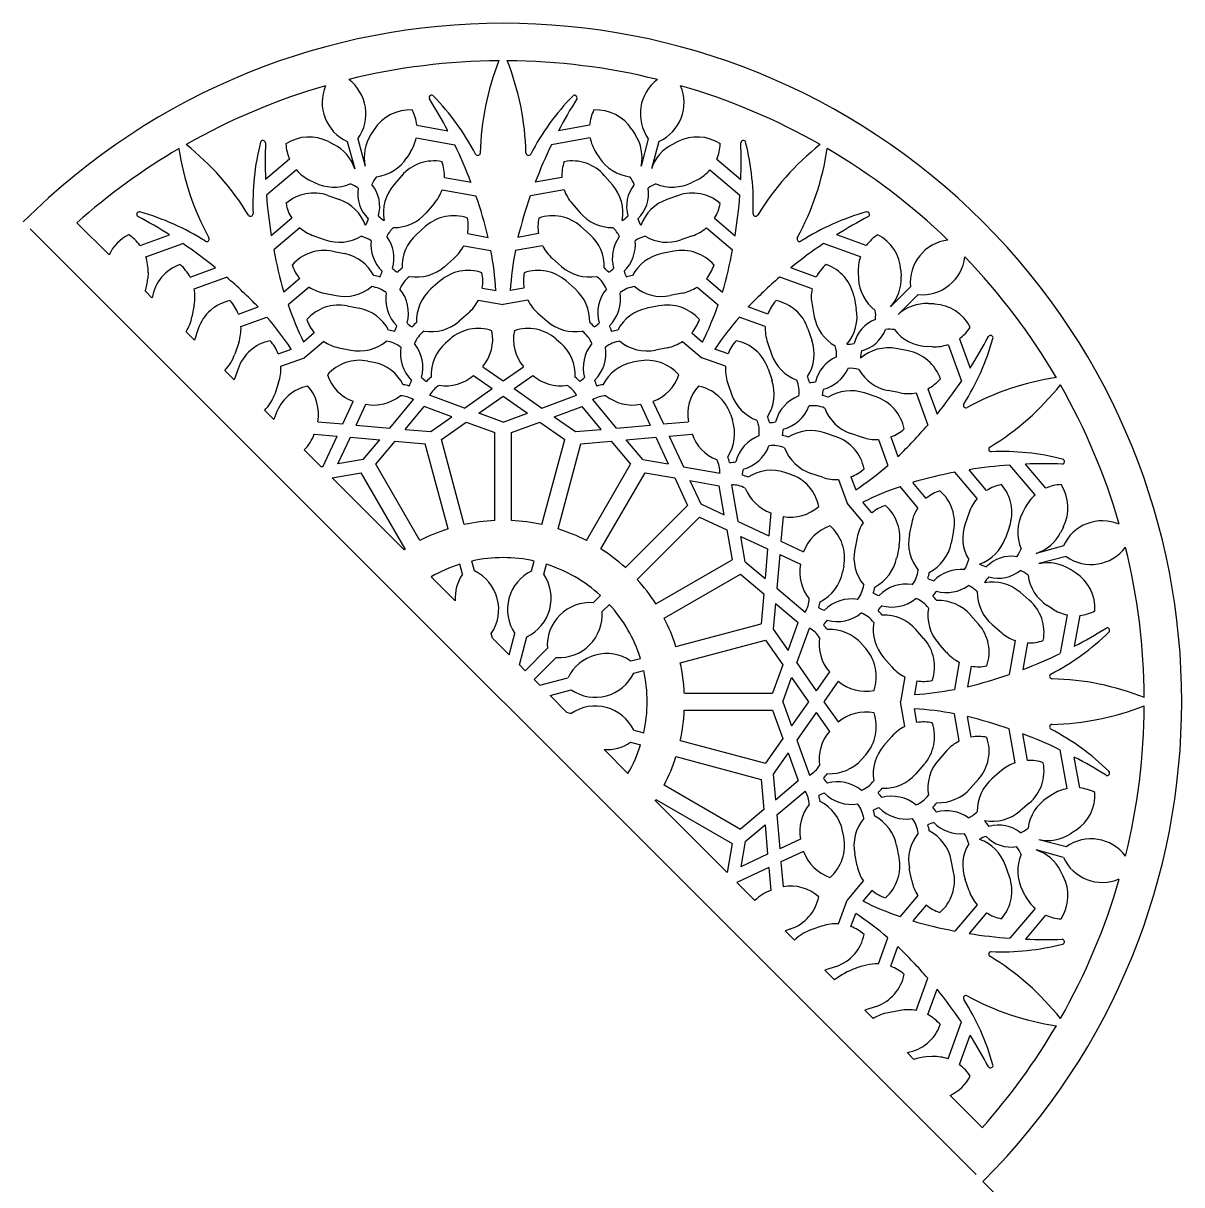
# Model space of a CAD drawing. Extents: x 60 to 307, y -7 to 240.
# Drawn here: x 183.6 to 307.4, y 116.3 to 240.4 of the extents above; entities that cross this region are included whole.
import ezdxf

# ---------------------------------------------------------------- set-up
doc = ezdxf.new("R2010")
doc.units = 0
doc.layers.get('0').update_dxf_attribs({"linetype": 'CONTINUOUS'})

msp = doc.modelspace()

# ---------------------------------------------------------------- linework, layer by layer
for p, q in [((221.13, 229.09), (220.77, 228.54)), ((225.67, 229.54), (228.97, 228.95)), ((244.11, 229.54), (240.81, 228.95)), ((248.65, 229.09), (249.01, 228.54)), ((216.23, 227.78), (216.81, 227.48)), ((218.24, 227.78), (219.05, 224.87)), ((219.38, 228.09), (220.14, 225.16)), ((225.61, 228.19), (229.73, 227.45)), ((244.17, 228.19), (240.06, 227.45)), ((250.4, 228.09), (249.64, 225.16)), ((251.54, 227.78), (250.73, 224.87)), ((253.55, 227.78), (252.97, 227.48)), ((224.97, 226.61), (224.62, 226.06)), ((244.81, 226.61), (245.17, 226.06)), ((212.07, 225.9), (209.51, 223.74)), ((212.8, 224.76), (209.61, 222.06)), ((256.98, 224.76), (260.18, 222.06)), ((257.71, 225.9), (260.27, 223.74)), ((214.15, 223.71), (214.73, 223.41)), ((224.06, 224.15), (223.21, 223.16)), ((228.62, 223.96), (231.46, 223.45)), ((241.17, 223.96), (238.33, 223.45)), ((245.73, 224.14), (246.58, 223.16)), ((255.64, 223.71), (255.06, 223.41)), ((228.37, 222.64), (231.99, 221.99)), ((241.41, 222.64), (237.8, 221.99)), ((216.17, 222.03), (217.4, 221.6)), ((227.52, 221.16), (226.67, 220.17)), ((242.26, 221.16), (243.11, 220.17)), ((253.61, 222.03), (252.38, 221.6)), ((192.8, 215.68), (189.36, 219.12)), ((212.31, 219.59), (210.11, 217.73)), ((213.19, 218.57), (210.38, 216.2)), ((226.61, 218.73), (225.63, 217.87)), ((243.17, 218.73), (244.15, 217.87)), ((256.6, 218.57), (259.4, 216.2)), ((257.47, 219.59), (259.67, 217.73)), ((285.42, 117.4), (184.36, 218.47)), ((196.1, 216.68), (199.26, 217.82)), ((214.66, 217.72), (215.89, 217.29)), ((231.11, 217.95), (233.31, 217.55)), ((238.67, 217.95), (236.48, 217.55)), ((255.12, 217.72), (253.89, 217.29)), ((273.68, 216.68), (270.53, 217.82)), ((196.72, 215.48), (200.66, 216.9)), ((216.66, 216.07), (217.94, 215.81)), ((230.68, 216.66), (233.59, 216.14)), ((239.1, 216.66), (236.19, 216.14)), ((253.12, 216.07), (251.84, 215.81)), ((273.06, 215.48), (269.13, 216.9)), ((229.62, 215.29), (228.65, 214.43)), ((240.16, 215.29), (241.13, 214.43)), ((196.96, 213.79), (196.93, 213.14)), ((201.45, 213.31), (204.16, 214.29)), ((268.34, 213.31), (265.62, 214.29)), ((272.82, 213.79), (272.86, 213.14)), ((277.39, 214.01), (277.42, 213.36)), ((201.89, 212.05), (205.35, 213.3)), ((213.16, 213.14), (211.45, 211.7)), ((228.16, 212.89), (227.18, 212.04)), ((241.62, 212.89), (242.6, 212.04)), ((256.62, 213.14), (258.33, 211.7)), ((267.89, 212.05), (264.44, 213.29)), ((278.4, 212.28), (276.28, 210.12)), ((197.38, 211.1), (196.66, 211.82)), ((214.17, 212.24), (211.92, 210.34)), ((215.77, 211.58), (217.05, 211.33)), ((232.66, 212.13), (234.13, 211.87)), ((237.12, 212.13), (235.65, 211.87)), ((254.01, 211.58), (252.73, 211.33)), ((255.61, 212.24), (257.86, 210.34)), ((272.38, 211.2), (272.62, 209.91)), ((279.23, 211.44), (277.08, 209.32)), ((201.89, 210.35), (201.65, 209.07)), ((206.61, 209.36), (208.71, 210.11)), ((218.24, 210.24), (219.52, 209.98)), ((232.24, 210.85), (234.89, 210.37)), ((237.54, 210.85), (234.89, 210.37)), ((251.54, 210.24), (250.26, 209.98)), ((263.17, 209.36), (261.07, 210.11)), ((267.89, 210.34), (268.13, 209.06)), ((280.97, 210.43), (280.32, 210.46)), ((206.88, 208.03), (209.66, 209.03)), ((231.18, 209.46), (230.2, 208.6)), ((238.6, 209.46), (239.58, 208.6)), ((262.9, 208.03), (260.12, 209.03)), ((201.91, 206.57), (201.02, 207.47)), ((202.32, 207.78), (201.91, 206.57)), ((214.72, 207.33), (213.58, 206.36)), ((255.06, 207.33), (256.2, 206.36)), ((267.46, 207.78), (267.88, 206.55)), ((206.65, 206.32), (206.23, 205.08)), ((215.73, 206.42), (213.67, 204.69)), ((229.22, 206.68), (228.73, 206.25)), ((240.56, 206.68), (241.05, 206.25)), ((254.05, 206.42), (256.11, 204.69)), ((263.13, 206.32), (263.55, 205.08)), ((282.43, 206.1), (283.85, 202.17)), ((283.64, 206.72), (284.77, 203.57)), ((210.86, 205.1), (212.27, 205.6)), ((217.34, 205.75), (218.62, 205.5)), ((252.44, 205.75), (251.16, 205.5)), ((258.92, 205.1), (257.51, 205.6)), ((278.15, 205.42), (276.87, 205.66)), ((280.75, 205.86), (280.1, 205.9)), ((211.14, 203.77), (213.67, 204.69)), ((220.43, 204.32), (221.07, 204.2)), ((232.71, 203.73), (234.89, 202.21)), ((234.89, 202.21), (237.07, 203.73)), ((249.35, 204.32), (248.71, 204.2)), ((258.64, 203.77), (256.11, 204.69)), ((206.17, 202.31), (205.15, 203.33)), ((206.58, 203.51), (206.17, 202.31)), ((231.72, 202.79), (233.72, 201.39)), ((236.06, 201.39), (238.06, 202.79)), ((263.2, 203.51), (263.62, 202.27)), ((210.91, 202.04), (210.49, 200.81)), ((230.76, 199.31), (233.72, 201.39)), ((236.06, 201.39), (239.02, 199.31)), ((258.87, 202.04), (259.29, 200.81)), ((277.3, 200.93), (276.02, 201.17)), ((280.27, 201.38), (281.25, 198.67)), ((217.75, 197.61), (218.88, 200.02)), ((222.78, 197.17), (225.32, 200.21)), ((230.76, 199.31), (227.04, 200.67)), ((232.3, 198.75), (234.89, 200.57)), ((234.89, 200.57), (237.48, 198.75)), ((239.02, 199.31), (242.74, 200.67)), ((247, 197.17), (244.46, 200.21)), ((250.9, 200.02), (252.03, 197.61)), ((274.74, 200.5), (273.51, 200.92)), ((279.01, 200.93), (280.25, 197.48)), ((210.41, 198.07), (209.42, 199.06)), ((210.61, 198.66), (210.41, 198.07)), ((219.18, 197.49), (220.21, 199.71)), ((224.41, 197.03), (226.44, 199.46)), ((229.42, 198.37), (226.44, 199.46)), ((234.89, 197.81), (232.3, 198.75)), ((234.89, 197.81), (237.48, 198.75)), ((240.36, 198.37), (243.34, 199.46)), ((245.37, 197.03), (243.34, 199.46)), ((249.57, 199.71), (250.6, 197.49)), ((259.17, 198.66), (259.38, 198.04)), ((215.11, 197.85), (217.75, 197.61)), ((219.18, 197.49), (222.78, 197.17)), ((227.16, 196.79), (229.42, 198.37)), ((228.31, 195.96), (230.96, 197.81)), ((230.96, 197.81), (234, 196.71)), ((235.78, 196.71), (238.82, 197.81)), ((238.82, 197.81), (241.47, 195.96)), ((240.36, 198.37), (242.62, 196.79)), ((247, 197.17), (250.6, 197.49)), ((252.03, 197.61), (254.67, 197.85)), ((214.71, 196.53), (217.15, 196.32)), ((215.62, 193.04), (217.15, 196.32)), ((217.23, 193.33), (218.57, 196.2)), ((218.57, 196.2), (221.73, 195.92)), ((224.41, 197.03), (227.16, 196.79)), ((234, 187.29), (234, 196.71)), ((235.78, 187.29), (235.78, 196.71)), ((242.62, 196.79), (245.37, 197.03)), ((248.05, 195.92), (251.21, 196.2)), ((251.21, 196.2), (252.54, 193.33)), ((252.63, 196.32), (255.07, 196.53)), ((252.63, 196.32), (254.16, 193.04)), ((270.46, 196.24), (269.23, 196.66)), ((273.27, 196.17), (272.04, 196.59)), ((276.31, 196.22), (277.07, 194.12)), ((219.95, 193.81), (221.73, 195.92)), ((221.28, 193.3), (223.36, 195.78)), ((223.36, 195.78), (226.58, 195.49)), ((229.02, 186.4), (226.58, 195.49)), ((230.74, 186.86), (228.31, 195.96)), ((239.04, 186.86), (241.47, 195.96)), ((240.76, 186.4), (243.2, 195.49)), ((243.2, 195.49), (246.42, 195.78)), ((246.42, 195.78), (248.5, 193.3)), ((249.83, 193.81), (248.05, 195.92)), ((274.99, 195.94), (275.99, 193.17)), ((215.47, 193.01), (213.65, 194.83)), ((219.95, 193.81), (217.23, 193.33)), ((249.83, 193.81), (252.54, 193.33)), ((215.62, 193.04), (215.47, 193.01)), ((216.62, 191.86), (219.73, 192.4)), ((224.44, 184.25), (219.73, 192.4)), ((225.99, 185.14), (221.28, 193.3)), ((243.79, 185.14), (248.5, 193.3)), ((245.34, 184.25), (250.05, 192.4)), ((250.05, 192.4), (253.24, 191.84)), ((254.16, 193.04), (258.06, 192.36)), ((265.61, 192.22), (264.99, 192.43)), ((285.53, 189.64), (283.16, 192.44)), ((286.54, 190.51), (284.68, 192.71)), ((291.72, 190.02), (289.02, 193.22)), ((292.86, 190.75), (290.69, 193.31)), ((224.31, 184.17), (216.62, 191.86)), ((253.24, 191.84), (254.6, 188.91)), ((254.85, 191.56), (256.01, 189.06)), ((254.85, 191.56), (257.97, 191.01)), ((269, 191.91), (267.76, 192.33)), ((270.73, 191.68), (271.64, 189.15)), ((272.05, 191.96), (272.56, 190.56)), ((280.1, 189.66), (278.66, 191.37)), ((258.52, 187.89), (257.97, 191.01)), ((260, 187.2), (259.31, 191.1)), ((279.19, 188.65), (277.29, 190.91)), ((247.94, 182.25), (254.6, 188.91)), ((256.01, 189.06), (258.52, 187.89)), ((273.37, 187.1), (271.64, 189.15)), ((274.28, 188.1), (273.32, 189.25)), ((249.21, 180.99), (255.87, 187.65)), ((255.87, 187.65), (258.8, 186.28)), ((263.49, 188.11), (263.28, 185.67)), ((264.8, 187.72), (264.57, 185.07)), ((284.67, 188.16), (284.24, 186.93)), ((290.67, 188.68), (290.37, 188.1)), ((258.8, 186.28), (259.36, 183.09)), ((260, 187.2), (263.28, 185.67)), ((278.54, 187.05), (278.28, 185.78)), ((288.99, 186.65), (288.56, 185.42)), ((294.74, 186.59), (294.44, 186.01)), ((260.28, 185.59), (263.15, 184.25)), ((260.76, 182.87), (260.28, 185.59)), ((264.57, 185.07), (266.98, 183.95)), ((272.71, 185.48), (272.45, 184.2)), ((283.02, 186.16), (282.77, 184.88)), ((263.15, 184.25), (262.88, 181.1)), ((277.19, 184.59), (276.94, 183.31)), ((294.74, 184.58), (291.83, 183.77)), ((230.54, 181.56), (230.26, 182.61)), ((231.84, 181.9), (231.56, 182.96)), ((237.94, 181.91), (238.22, 182.96)), ((239.23, 181.56), (239.52, 182.61)), ((251.21, 178.39), (259.36, 183.09)), ((260.76, 182.87), (262.88, 181.1)), ((264.45, 183.65), (264.13, 180.05)), ((264.45, 183.65), (266.66, 182.62)), ((295.05, 183.44), (292.12, 182.68)), ((229.76, 178.72), (227.21, 181.27)), ((252.1, 176.84), (260.25, 181.55)), ((260.25, 181.55), (262.73, 179.47)), ((271.28, 182.4), (271.15, 181.76)), ((296.05, 181.7), (295.5, 182.05)), ((264.13, 180.05), (267.17, 177.5)), ((244.52, 178.51), (245.29, 179.28)), ((262.73, 179.47), (262.45, 176.24)), ((291.1, 178.77), (290.11, 179.62)), ((245.46, 177.56), (246.24, 178.33)), ((263.99, 178.42), (263.75, 175.67)), ((263.99, 178.42), (266.41, 176.38)), ((293.57, 177.86), (293.02, 178.21)), ((265.33, 173.41), (266.41, 176.38)), ((285.69, 176.22), (284.83, 177.19)), ((295.15, 177.22), (294.41, 173.1)), ((296.5, 177.15), (295.91, 173.85)), ((233.77, 174.71), (233.63, 175.21)), ((235.54, 172.94), (236.15, 175.21)), ((253.35, 173.81), (262.45, 176.24)), ((263.75, 175.67), (265.33, 173.41)), ((266.27, 172.07), (267.62, 175.79)), ((279.85, 174.66), (278.99, 175.64)), ((288.12, 175.3), (287.13, 176.15)), ((235.54, 172.94), (233.77, 174.71)), ((236.63, 171.85), (237.44, 174.87)), ((253.82, 172.08), (262.91, 174.52)), ((262.91, 174.52), (264.77, 171.87)), ((273.64, 173.6), (273.21, 174.09)), ((282.25, 173.2), (281.39, 174.18)), ((289.59, 174.45), (288.95, 170.84)), ((290.91, 174.21), (290.4, 171.37)), ((237.24, 171.24), (239.61, 173.61)), ((238.19, 170.29), (240.56, 172.66)), ((248.52, 172.28), (249.57, 172.56)), ((276.42, 171.65), (275.56, 172.63)), ((237.24, 171.24), (236.63, 171.85)), ((264.77, 171.87), (263.66, 168.83)), ((266.27, 172.07), (268.34, 169.1)), ((283.62, 172.14), (283.1, 169.24)), ((284.9, 171.72), (284.51, 169.52)), ((238.8, 169.68), (238.19, 170.29)), ((238.8, 169.68), (241.82, 170.48)), ((248.86, 170.98), (249.92, 171.27)), ((264.76, 167.93), (265.71, 170.53)), ((265.71, 170.53), (267.52, 167.93)), ((269.75, 171.11), (268.34, 169.1)), ((270.69, 170.11), (269.16, 167.93)), ((277.8, 170.58), (277.33, 167.93)), ((279.09, 170.16), (278.83, 168.69)), ((239.9, 168.58), (242.17, 169.19)), ((254.25, 168.83), (263.66, 168.83)), ((241.67, 166.81), (239.9, 168.58)), ((264.76, 167.93), (265.71, 165.34)), ((267.52, 167.93), (265.71, 165.34)), ((269.16, 167.93), (270.69, 165.76)), ((277.8, 165.29), (277.33, 167.93)), ((241.67, 166.81), (242.17, 166.68)), ((254.25, 167.04), (263.66, 167.04)), ((263.66, 167.04), (264.77, 164)), ((268.34, 166.77), (266.27, 163.8)), ((268.34, 166.77), (269.75, 164.76)), ((279.09, 165.71), (278.83, 167.18)), ((283.62, 163.73), (283.1, 166.63)), ((284.9, 164.15), (284.51, 166.35)), ((248.86, 164.88), (249.92, 164.6)), ((264.77, 164), (262.91, 161.35)), ((276.42, 164.22), (275.56, 163.24)), ((289.59, 161.41), (288.95, 165.03)), ((290.91, 161.66), (290.4, 164.5)), ((248.23, 160.25), (245.68, 162.81)), ((248.51, 163.59), (249.57, 163.31)), ((253.82, 163.79), (262.91, 161.35)), ((266.27, 163.8), (267.62, 160.08)), ((282.25, 162.67), (281.39, 161.69)), ((295.15, 158.65), (294.41, 162.77)), ((253.35, 162.06), (262.45, 159.62)), ((265.33, 162.46), (263.75, 160.2)), ((265.33, 162.46), (266.41, 159.49)), ((273.64, 162.26), (273.21, 161.77)), ((296.5, 158.71), (295.91, 162.01)), ((263.75, 160.2), (263.99, 157.45)), ((279.85, 161.2), (278.99, 160.23)), ((288.12, 160.56), (287.13, 159.71)), ((252.1, 159.03), (260.25, 154.32)), ((262.45, 159.62), (262.73, 156.4)), ((263.99, 157.45), (266.41, 159.49)), ((285.69, 159.65), (284.83, 158.67)), ((264.13, 155.82), (267.17, 158.37)), ((293.57, 158.01), (293.02, 157.66)), ((258.81, 149.67), (251.12, 157.36)), ((251.21, 157.48), (259.36, 152.77)), ((291.1, 157.1), (290.11, 156.25)), ((262.73, 156.4), (260.25, 154.32)), ((264.13, 155.82), (264.45, 152.22)), ((260.76, 153), (262.88, 154.77)), ((262.88, 154.77), (263.15, 151.62)), ((271.28, 153.47), (271.15, 154.11)), ((296.05, 154.17), (295.5, 153.82)), ((259.36, 152.77), (258.81, 149.67)), ((260.76, 153), (260.28, 150.28)), ((266.66, 153.25), (264.45, 152.22)), ((295.05, 152.42), (292.12, 153.18)), ((263.15, 151.62), (260.28, 150.28)), ((266.98, 151.92), (264.57, 150.8)), ((272.71, 150.39), (272.45, 151.67)), ((277.19, 151.28), (276.94, 152.56)), ((294.74, 151.28), (291.83, 152.09)), ((264.57, 150.8), (264.8, 148.15)), ((283.02, 149.71), (282.77, 150.99)), ((288.99, 149.21), (288.56, 150.44)), ((263.28, 150.2), (259.87, 148.61)), ((263.28, 150.2), (263.49, 147.76)), ((278.54, 148.81), (278.28, 150.09)), ((294.73, 149.27), (294.44, 149.85)), ((261.79, 146.69), (259.87, 148.61)), ((273.37, 148.77), (271.64, 146.72)), ((274.28, 147.76), (273.32, 146.62)), ((284.67, 147.7), (284.24, 148.93)), ((290.67, 147.19), (290.37, 147.77)), ((270.73, 144.19), (271.64, 146.72)), ((279.19, 147.21), (277.29, 144.96)), ((272.05, 143.9), (272.56, 145.31)), ((280.1, 146.2), (278.65, 144.5)), ((285.52, 146.23), (283.16, 143.42)), ((286.54, 145.35), (284.68, 143.15)), ((291.72, 145.84), (289.02, 142.65)), ((292.85, 145.11), (290.69, 142.55)), ((265.61, 143.65), (265.03, 143.45)), ((266.02, 142.46), (265.03, 143.45)), ((269, 143.96), (267.76, 143.54)), ((274.99, 139.93), (275.99, 142.7)), ((276.31, 139.65), (277.07, 141.75)), ((270.46, 139.63), (269.26, 139.22)), ((270.29, 138.19), (269.26, 139.22)), ((279, 134.93), (280.25, 138.39)), ((280.27, 134.49), (281.25, 137.2)), ((274.74, 135.36), (273.53, 134.95)), ((274.42, 134.06), (273.53, 134.95)), ((277.3, 134.94), (276.02, 134.69)), ((282.43, 129.76), (283.85, 133.7)), ((283.63, 129.14), (284.77, 132.3)), ((278.78, 129.7), (278.05, 130.43)), ((280.74, 130), (280.09, 129.97)), ((286.07, 122.41), (282.64, 125.84))]:
    msp.add_line(p, q)
for centre, radius, start, end in [((234.89, 167.93), 72.5, 315, 135), ((234.89, 167.93), 68.5, 90.363, 103.9307), ((260.96, 225.92), 28.52, 158.3676, 178.6807), ((234.89, 167.93), 68.5, 76.0664, 89.6346), ((208.82, 225.92), 28.52, 1.3193, 21.6343), ((234.89, 167.93), 68.5, 106.0664, 119.6346), ((220.13, 231.95), 4.57, 156.7186, 245.5889), ((215.66, 230.75), 4.57, 324.4111, 53.2803), ((254.12, 230.75), 4.57, 126.7186, 215.5889), ((249.65, 231.95), 4.57, 294.4111, 23.2803), ((234.89, 167.93), 68.5, 60.363, 73.9307), ((227.26, 232.47), 0.268, 44.3736, 205.0204), ((183.67, 205.2), 51.15, 27.6673, 32.0619), ((208.74, 214.35), 26.17, 27.5562, 44.3736), ((261.04, 214.35), 26.17, 135.6264, 152.4438), ((286.11, 205.2), 51.15, 147.9381, 152.3327), ((242.52, 232.47), 0.268, 334.9796, 135.6264), ((224.94, 226.63), 4.54, 86.9388, 147.1493), ((221.15, 229.08), 4.54, 5.8989, 27.3599), ((248.63, 229.08), 4.54, 152.6401, 174.1011), ((244.84, 226.63), 4.54, 32.8507, 93.0612), ((224.59, 226.08), 4.54, 147.1493, 191.6416), ((245.19, 226.08), 4.54, 348.3584, 32.8507), ((183.32, 205.11), 28.52, 31.3193, 51.6343), ((234.33, 221.21), 26.17, 165.6264, 182.4438), ((209.23, 227.64), 0.268, 4.9796, 165.6264), ((260.62, 225.82), 51.15, 177.9381, 182.3327), ((214.16, 223.74), 4.54, 62.8507, 123.0612), ((216.22, 227.75), 4.54, 182.6401, 204.1011), ((214.74, 223.44), 4.54, 18.3584, 62.8507), ((221.15, 229.08), 4.54, 327.1493, 348.7781), ((183.67, 205.2), 51.15, 20.8998, 25.7896), ((286.11, 205.2), 51.15, 154.2104, 159.1002), ((248.63, 229.08), 4.54, 191.2219, 212.8507), ((255.04, 223.44), 4.54, 117.1493, 161.6416), ((255.62, 223.74), 4.54, 56.9388, 117.1493), ((253.56, 227.75), 4.54, 335.8989, 357.3599), ((209.17, 225.82), 51.15, 357.6673, 2.0619), ((260.55, 227.64), 0.268, 14.3736, 175.0204), ((235.45, 221.2), 26.17, 357.5562, 14.3736), ((286.46, 205.11), 28.52, 128.3676, 148.6807), ((234.89, 167.93), 68.5, 120.363, 131.6524), ((228.48, 231.19), 28.52, 188.3676, 208.6807), ((220.8, 228.53), 4.54, 277.1413, 327.1493), ((232.19, 226.58), 0.268, 207.5562, 358.6807), ((237.6, 226.58), 0.268, 181.3193, 332.4438), ((248.98, 228.53), 4.54, 212.8507, 262.8587), ((241.3, 231.19), 28.52, 331.3193, 351.6343), ((234.89, 167.93), 68.5, 46.0664, 59.6346), ((216.22, 227.75), 4.54, 221.2219, 242.8507), ((227.5, 221.18), 4.54, 79.0523, 139.2628), ((224.08, 224.13), 4.54, 357.85, 19.4734), ((245.7, 224.13), 4.54, 160.5266, 182.15), ((242.28, 221.18), 4.54, 40.7372, 100.9477), ((253.56, 227.75), 4.54, 297.1493, 318.7781), ((223.92, 221.97), 3.28, 141.3344, 158.1859), ((245.86, 221.97), 3.28, 21.8141, 38.6656), ((214.67, 217.74), 4.54, 70.7372, 130.9477), ((216.8, 227.46), 4.54, 242.8507, 292.8587), ((217.37, 220.22), 3.28, 51.8141, 68.6656), ((223.04, 222.21), 3.69, 170.8823, 226.2), ((218.02, 220.86), 3.69, 343.8, 39.1177), ((226.65, 220.19), 4.54, 139.2628, 190.4155), ((224.08, 224.13), 4.54, 319.2628, 340.8756), ((245.7, 224.13), 4.54, 199.1244, 220.7372), ((243.14, 220.19), 4.54, 349.5845, 40.7372), ((251.77, 220.86), 3.69, 140.8823, 196.2), ((246.74, 222.21), 3.69, 313.8, 9.1177), ((252.41, 220.22), 3.28, 111.3344, 128.1859), ((252.98, 227.46), 4.54, 247.1413, 297.1493), ((255.11, 217.74), 4.54, 49.0523, 109.2628), ((260.62, 225.82), 51.15, 184.2104, 189.1002), ((216.16, 222), 4.54, 190.5266, 212.15), ((215.9, 217.31), 4.54, 19.5845, 70.7372), ((183.67, 205.2), 51.15, 13.9754, 19.1623), ((286.11, 205.2), 51.15, 160.8377, 166.0228), ((253.88, 217.31), 4.54, 109.2628, 160.4155), ((253.62, 222), 4.54, 327.85, 349.4734), ((209.17, 225.82), 51.15, 350.8998, 355.7896), ((196.02, 220.01), 0.268, 74.3736, 235.0204), ((171.9, 174.6), 51.15, 57.6673, 62.0619), ((189.04, 195.06), 26.17, 57.5562, 74.3736), ((207.91, 220.08), 0.268, 211.3193, 2.4438), ((223.82, 222.21), 3.28, 226.4914, 240.0404), ((223.23, 223.14), 4.54, 269.2548, 319.2628), ((229.61, 215.32), 4.54, 71.0689, 131.2795), ((240.17, 215.32), 4.54, 48.7205, 108.9311), ((246.56, 223.14), 4.54, 220.7372, 270.7452), ((245.97, 222.21), 3.28, 299.9596, 313.5086), ((261.87, 220.08), 0.268, 177.5562, 328.6807), ((280.74, 195.06), 26.17, 105.6264, 122.4438), ((297.88, 174.6), 51.15, 117.9381, 122.3327), ((273.76, 220), 0.268, 304.9796, 105.6264), ((216.16, 222), 4.54, 229.1244, 250.7372), ((217.35, 220.48), 3.28, 329.9596, 343.5086), ((225.42, 216.22), 3.28, 133.4479, 154.1545), ((226.63, 218.71), 4.54, 350.3691, 11.4901), ((243.15, 218.71), 4.54, 168.5099, 189.6309), ((244.36, 216.22), 3.28, 25.9088, 46.5521), ((252.44, 220.48), 3.28, 196.4914, 210.0404), ((253.62, 222), 4.54, 289.2628, 310.8756), ((196.93, 213.79), 4.54, 116.9388, 155.4134), ((192.42, 214.02), 4.54, 35.8989, 57.3599), ((203.22, 217.37), 0.268, 237.5562, 28.6807), ((217.39, 221.57), 4.54, 250.7372, 300.7452), ((218.95, 214.48), 3.28, 55.9088, 76.5521), ((219.2, 215.3), 4.03, 344.582, 35.5993), ((228.63, 214.46), 4.54, 131.2795, 182.3082), ((241.15, 214.46), 4.54, 357.6918, 48.7205), ((250.58, 215.3), 4.03, 144.3591, 195.418), ((250.83, 214.48), 3.28, 103.4479, 124.1545), ((252.39, 221.57), 4.54, 239.2548, 289.2628), ((266.56, 217.37), 0.268, 151.3193, 302.4438), ((277.36, 214.01), 4.54, 122.6401, 144.1011), ((272.85, 213.79), 4.54, 2.8507, 63.0612), ((282.95, 212.72), 4.57, 96.7186, 185.5889), ((171.9, 174.6), 51.15, 50.8998, 55.7896), ((260.62, 225.82), 51.15, 190.8377, 196.0228), ((215.78, 211.61), 4.54, 78.7205, 138.9311), ((224.79, 216.8), 4.03, 174.3591, 225.418), ((226.63, 218.71), 4.54, 311.2795, 333.225), ((201, 209.8), 33.19, 3.5715, 11.0113), ((268.78, 209.8), 33.19, 168.9887, 176.4285), ((243.15, 218.71), 4.54, 206.775, 228.7205), ((244.99, 216.8), 4.03, 314.582, 5.5993), ((254, 211.61), 4.54, 41.0689, 101.2795), ((209.17, 225.82), 51.15, 343.9754, 349.1623), ((297.88, 174.6), 51.15, 124.2104, 129.1002), ((192.42, 214.02), 4.54, 357.1493, 18.7781), ((217.05, 211.36), 4.54, 27.6918, 78.7205), ((252.73, 211.36), 4.54, 101.2795, 152.3082), ((277.36, 214.01), 4.54, 161.2219, 182.8507), ((279.68, 215.99), 4.57, 264.4111, 353.2803), ((234.89, 167.93), 68.5, 30.363, 43.9307), ((201.87, 210.35), 4.54, 109.0523, 170.5602), ((197.43, 211.19), 4.54, 27.85, 49.4734), ((216.66, 216.04), 4.54, 198.5099, 219.6309), ((218.83, 214.86), 3.28, 331.8465, 343.5086), ((225.34, 216.61), 3.28, 226.4914, 238.1535), ((226.9, 210.78), 4.48, 128.8309, 137.2172), ((225.65, 217.85), 4.54, 260.39, 311.2795), ((231.16, 209.48), 4.54, 71.0689, 131.2795), ((228.18, 212.87), 4.54, 350.6207, 11.4901), ((241.6, 212.87), 4.54, 168.5099, 189.3793), ((238.62, 209.48), 4.54, 48.7205, 108.9311), ((244.13, 217.85), 4.54, 228.7205, 279.61), ((242.88, 210.78), 4.48, 42.7828, 51.1691), ((244.44, 216.61), 3.28, 301.8465, 313.5086), ((250.95, 214.86), 3.28, 196.4914, 208.1535), ((253.12, 216.04), 4.54, 320.3691, 341.4901), ((272.35, 211.19), 4.54, 130.5266, 152.15), ((267.92, 210.35), 4.54, 10.7372, 70.9477), ((192.39, 213.37), 4.54, 340.1096, 357.1493), ((171.9, 174.6), 51.15, 43.9772, 49.1623), ((217.94, 215.78), 4.54, 258.7205, 309.61), ((220.4, 209.04), 3.28, 52.4699, 82.4036), ((220.39, 209.04), 4.48, 72.7828, 81.1691), ((226.89, 210.77), 3.28, 127.5964, 157.5301), ((242.89, 210.77), 3.28, 22.4699, 52.4036), ((249.38, 209.04), 3.28, 97.5964, 127.5301), ((249.39, 209.04), 4.48, 98.8309, 107.2172), ((251.84, 215.78), 4.54, 230.39, 281.2795), ((297.88, 174.6), 51.15, 130.8377, 136.0228), ((277.39, 213.36), 4.54, 182.8507, 232.8587), ((272.88, 213.14), 4.54, 318.3584, 2.8507), ((197.43, 211.19), 4.54, 349.2628, 10.8756), ((216.66, 216.04), 4.54, 236.775, 258.7205), ((226.37, 210.97), 4.03, 170.5605, 225.418), ((220.75, 209.47), 4.03, 344.582, 39.4395), ((230.18, 208.62), 4.54, 131.2795, 182.3082), ((239.6, 208.62), 4.54, 357.6918, 48.7205), ((249.03, 209.47), 4.03, 140.5605, 195.418), ((243.41, 210.97), 4.03, 314.582, 9.4395), ((253.12, 216.04), 4.54, 281.2795, 303.225), ((272.35, 211.19), 4.54, 169.1244, 190.7372), ((206.62, 206.33), 4.54, 101.0689, 161.2795), ((202.35, 207.77), 4.54, 20.3691, 41.4901), ((243.3, 221.14), 33.19, 198.9887, 206.4285), ((217.35, 205.78), 4.54, 78.7205, 138.9311), ((218.63, 205.53), 4.54, 27.6918, 78.7205), ((228.18, 212.87), 4.54, 311.2795, 333.4874), ((241.6, 212.87), 4.54, 206.5126, 228.7205), ((251.15, 205.53), 4.54, 101.2795, 152.3082), ((252.43, 205.78), 4.54, 41.0689, 101.2795), ((226.48, 221.14), 33.19, 333.5715, 341.0113), ((267.43, 207.77), 4.54, 138.5099, 159.6309), ((263.16, 206.33), 4.54, 18.7205, 78.9311), ((268.16, 209.07), 4.54, 319.5845, 10.7372), ((280.1, 205.93), 4.54, 87.1493, 131.6416), ((280.75, 205.89), 4.54, 26.9388, 87.1493), ((197.19, 209.91), 4.54, 327.413, 349.2628), ((184.61, 187.25), 33.19, 33.5715, 41.0113), ((218.23, 210.21), 4.54, 198.5099, 219.3793), ((227.2, 212.01), 4.54, 260.39, 311.2795), ((242.58, 212.01), 4.54, 228.7205, 279.61), ((251.55, 210.21), 4.54, 320.6207, 341.4901), ((285.17, 187.25), 33.19, 138.9887, 146.4285), ((272.59, 209.91), 4.54, 190.7372, 240.7452), ((275.97, 205.33), 3.69, 110.8823, 166.2), ((271.41, 209.25), 3.28, 351.8141, 8.6656), ((202.35, 207.77), 4.54, 341.2795, 3.225), ((221.96, 203.21), 4.48, 72.7828, 81.1691), ((220.4, 209.04), 3.28, 331.8465, 343.5086), ((226.89, 210.77), 3.28, 226.4914, 238.1535), ((228.45, 204.95), 4.48, 128.8309, 137.2172), ((228.44, 204.94), 3.28, 127.5964, 157.5301), ((232.22, 203.27), 4.54, 71.0689, 131.2795), ((229.24, 206.66), 4.54, 319.859, 11.4901), ((240.54, 206.66), 4.54, 168.5099, 220.141), ((237.56, 203.27), 4.54, 48.7205, 108.9311), ((241.34, 204.94), 3.28, 22.4699, 52.4036), ((241.33, 204.95), 4.48, 42.7828, 51.1691), ((242.89, 210.77), 3.28, 301.8465, 313.5086), ((249.38, 209.04), 3.28, 196.4914, 208.1535), ((247.82, 203.21), 4.48, 98.8309, 107.2172), ((267.43, 207.77), 4.54, 176.775, 198.7205), ((272.29, 209.01), 3.69, 283.8, 339.1177), ((276.21, 204.45), 3.28, 81.3344, 98.1859), ((280.32, 210.43), 4.54, 217.1413, 267.1493), ((280.97, 210.4), 4.54, 305.8989, 327.3599), ((210.88, 202.05), 4.54, 101.0689, 161.2795), ((206.61, 203.5), 4.54, 20.6207, 41.4901), ((218.23, 210.21), 4.54, 236.5126, 258.7205), ((219.51, 209.95), 4.54, 258.7205, 309.61), ((221.97, 203.21), 3.28, 52.4699, 82.4036), ((222.3, 203.63), 4.03, 344.582, 39.4395), ((231.73, 202.84), 4.54, 131.2795, 182.9537), ((238.05, 202.84), 4.54, 357.0463, 48.7205), ((247.48, 203.63), 4.03, 140.5605, 195.418), ((247.81, 203.21), 3.28, 97.5964, 127.5301), ((250.27, 209.95), 4.54, 230.39, 281.2795), ((251.55, 210.21), 4.54, 281.2795, 303.4874), ((263.17, 203.5), 4.54, 138.5099, 159.3793), ((258.9, 202.05), 4.54, 18.7205, 78.9311), ((263.58, 205.09), 4.54, 327.6918, 18.7205), ((271.62, 209.4), 3.28, 269.9596, 283.5086), ((280.97, 210.4), 4.54, 267.1493, 288.7781), ((262.01, 213.78), 26.17, 327.5562, 344.3736), ((241.55, 230.93), 51.15, 327.6673, 332.0619), ((286.96, 206.81), 0.268, 344.3736, 145.0204), ((201.93, 206.54), 4.54, 315.102, 341.2795), ((227.94, 205.14), 4.03, 170.5605, 225.418), ((241.84, 205.14), 4.03, 314.582, 9.4395), ((267.85, 206.54), 4.54, 198.7205, 249.61), ((267.23, 205.01), 3.28, 355.9088, 16.5521), ((276.03, 201.2), 4.54, 79.2628, 130.4155), ((276.36, 204.66), 3.28, 166.4914, 180.0404), ((277.31, 200.96), 4.54, 19.0523, 79.2628), ((206.61, 203.5), 4.54, 341.2795, 3.4874), ((219.54, 199.87), 4.54, 78.7205, 138.9311), ((220.18, 199.74), 4.54, 27.0463, 78.7205), ((249.6, 199.74), 4.54, 101.2795, 152.9537), ((250.24, 199.87), 4.54, 41.0689, 101.2795), ((263.17, 203.5), 4.54, 176.5126, 198.7205), ((272.16, 201.11), 4.03, 114.3591, 165.418), ((220.42, 204.3), 4.54, 198.5099, 250.141), ((228.44, 204.94), 3.28, 226.4914, 238.1535), ((230, 199.11), 4.48, 128.8309, 137.2172), ((228.75, 206.23), 4.54, 261.2715, 310.7943), ((241.03, 206.23), 4.54, 229.2057, 278.7285), ((239.78, 199.11), 4.48, 42.7828, 51.1691), ((241.34, 204.94), 3.28, 301.8465, 313.5086), ((249.36, 204.3), 4.54, 289.859, 341.4901), ((263.24, 201.04), 4.48, 12.7828, 21.1691), ((268.07, 205.21), 4.03, 284.582, 335.5993), ((271.97, 200.28), 3.28, 73.4479, 94.1545), ((276.87, 205.64), 4.54, 209.2548, 259.2628), ((278.15, 205.39), 4.54, 297.85, 319.4734), ((298.14, 174.35), 28.52, 98.3676, 118.6807), ((214.91, 197.2), 4.54, 101.0689, 161.2795), ((210.63, 198.65), 4.54, 349.859, 41.4901), ((223.53, 197.38), 4.48, 72.7828, 81.1691), ((221.97, 203.21), 3.28, 331.8465, 343.5086), ((229.49, 199.34), 2.79, 120.8844, 151.6876), ((240.29, 199.34), 2.79, 28.3124, 59.1156), ((247.81, 203.21), 3.28, 196.4914, 208.1535), ((246.25, 197.38), 4.48, 98.8309, 107.2172), ((259.15, 198.65), 4.54, 138.5099, 190.141), ((254.87, 197.2), 4.54, 18.7205, 78.9311), ((259.31, 200.81), 4.54, 327.6918, 18.7205), ((263.24, 201.03), 3.28, 352.4699, 22.4036), ((267.5, 205.31), 3.28, 271.8465, 283.5086), ((272.27, 200.54), 3.28, 166.4914, 178.1535), ((272.05, 196.62), 4.54, 71.2795, 122.3082), ((241.55, 230.93), 51.15, 320.8998, 325.7896), ((272.07, 219.5), 28.52, 301.3193, 321.6343), ((234.89, 167.93), 68.5, 16.0664, 29.6346), ((206.19, 202.26), 4.54, 315.2403, 341.2795), ((221.06, 204.17), 4.54, 259.2057, 308.7285), ((223.86, 197.83), 2.79, 58.3124, 89.1156), ((245.92, 197.83), 2.79, 90.8844, 121.6876), ((248.72, 204.17), 4.54, 231.2715, 280.7943), ((263.59, 202.26), 4.54, 198.7205, 249.61), ((267.9, 196.83), 4.03, 110.5605, 165.418), ((268, 196.28), 4.48, 68.8309, 77.2172), ((273.28, 196.2), 4.54, 11.0689, 71.2795), ((278.15, 205.39), 4.54, 259.2628, 280.8756), ((263.79, 200.94), 4.03, 284.582, 339.4395), ((267.99, 196.28), 3.28, 67.5964, 97.5301), ((273.5, 200.89), 4.54, 200.39, 251.2795), ((284.33, 199.6), 0.268, 147.5562, 298.6807), ((255.08, 196.58), 4.54, 327.0463, 18.7205), ((258.98, 196.76), 3.28, 352.4699, 22.4036), ((258.97, 196.77), 4.48, 12.7828, 21.1691), ((263.24, 201.03), 3.28, 271.8465, 283.5086), ((241.55, 230.93), 51.15, 313.9754, 319.1623), ((210.42, 198.03), 4.54, 315.2403, 340.7943), ((259.36, 198.03), 4.54, 199.2057, 248.7285), ((263.64, 192.56), 4.03, 110.5605, 165.418), ((267.99, 196.28), 3.28, 166.4914, 178.1535), ((263.72, 192.02), 4.48, 68.8309, 77.2172), ((267.77, 192.36), 4.54, 71.2795, 122.3082), ((269, 191.94), 4.54, 11.0689, 71.2795), ((274.73, 200.48), 4.54, 251.2795, 273.225), ((274.73, 200.48), 4.54, 290.3691, 311.4901), ((259.51, 196.68), 4.03, 284.582, 339.4395), ((263.71, 192.02), 3.28, 67.5964, 97.5301), ((269.22, 196.63), 4.54, 200.39, 251.2795), ((287.03, 194.91), 0.268, 121.3193, 272.4438), ((255.27, 192.44), 2.79, 358.3124, 29.1156), ((254.71, 192.49), 4.48, 12.7828, 21.1691), ((288.16, 168.5), 26.17, 75.6264, 92.4438), ((294.59, 193.59), 0.268, 274.9796, 75.6264), ((258.98, 196.76), 3.28, 271.8465, 283.5086), ((263.71, 192.02), 3.28, 166.4914, 178.1535), ((263.54, 188.12), 4.54, 71.2795, 122.9537), ((270.45, 196.21), 4.54, 290.6207, 311.4901), ((254.2, 218.22), 33.19, 303.5715, 311.0113), ((292.77, 142.21), 51.15, 100.8377, 106.0228), ((292.77, 142.21), 51.15, 94.2104, 99.1002), ((292.77, 142.21), 51.15, 87.9381, 92.3327), ((259.45, 187.76), 4.48, 68.8309, 77.2172), ((264.15, 187.92), 4.54, 11.0689, 71.2795), ((270.45, 196.21), 4.54, 251.2795, 273.4874), ((259.39, 188.31), 2.79, 60.8844, 91.6876), ((264.99, 192.4), 4.54, 201.2715, 250.7943), ((288.09, 159.52), 33.19, 108.9887, 116.4285), ((282.99, 186.17), 4.54, 108.5099, 129.6309), ((278.57, 187.05), 4.54, 348.7205, 48.9311), ((288.96, 186.66), 4.54, 100.5266, 122.15), ((284.7, 188.15), 4.54, 340.7372, 40.9477), ((294.71, 186.6), 4.54, 131.2219, 152.8507), ((294.71, 186.6), 4.54, 92.6401, 114.1011), ((290.69, 188.66), 4.54, 332.8507, 33.0612), ((265.6, 192.19), 4.54, 259.859, 311.4901), ((277.16, 184.59), 4.54, 108.5099, 129.3793), ((272.74, 185.48), 4.54, 348.7205, 48.9311), ((288.96, 186.66), 4.54, 139.1244, 160.7372), ((282.99, 186.17), 4.54, 146.775, 168.7205), ((294.41, 186.03), 4.54, 152.8507, 202.8587), ((234.89, 167.93), 19.38, 107.6441, 117.3559), ((234.89, 167.93), 19.38, 92.6441, 102.3559), ((234.89, 167.93), 19.38, 77.6441, 87.3559), ((234.89, 167.93), 19.38, 62.6441, 72.3559), ((271.25, 182.4), 4.54, 108.5099, 160.141), ((266.83, 183.29), 4.54, 348.7205, 48.9311), ((277.16, 184.59), 4.54, 146.5126, 168.7205), ((288.53, 185.43), 4.54, 160.7372, 210.7452), ((298.91, 182.69), 4.57, 66.7186, 155.5889), ((282.74, 184.89), 4.54, 168.7205, 219.61), ((284.27, 186.92), 4.54, 289.5845, 340.7372), ((290.4, 188.08), 4.54, 288.3584, 332.8507), ((234.89, 167.93), 19.38, 122.6441, 123.0863), ((234.89, 167.93), 19.38, 47.6441, 57.3559), ((276.91, 183.31), 4.54, 168.7205, 219.61), ((278.31, 185.77), 4.54, 297.6918, 348.7205), ((287.18, 185.45), 3.28, 321.8141, 338.6656), ((297.71, 187.16), 4.57, 234.4111, 323.2803), ((234.89, 167.93), 68.5, 0.363, 13.9307), ((234.89, 167.93), 15.39, 107.4962, 119.9382), ((234.89, 167.93), 15.39, 77.4962, 102.5038), ((234.89, 167.93), 15.39, 47.4962, 72.5038), ((271.12, 181.76), 4.54, 169.2057, 218.7285), ((272.48, 184.2), 4.54, 297.6918, 348.7205), ((281.44, 183.87), 3.28, 325.9088, 346.5521), ((287.43, 185.48), 3.28, 239.9596, 253.5086), ((289.17, 179.78), 3.69, 80.8823, 136.2), ((293.04, 178.23), 4.54, 57.1493, 101.6416), ((234.33, 178.98), 4.57, 145.7277, 183.2667), ((229.85, 177.78), 4.57, 325.7838, 64.2162), ((239.93, 177.79), 4.57, 115.7277, 214.2723), ((235.45, 178.98), 4.57, 295.7838, 34.2162), ((266.7, 182.65), 4.54, 297.0463, 348.7205), ((275.99, 182.42), 3.28, 322.4699, 352.4036), ((275.99, 182.44), 4.48, 342.7828, 351.1691), ((283.76, 178.03), 4.03, 84.3591, 135.418), ((289.17, 179.01), 3.28, 136.4914, 150.0404), ((287.82, 184.81), 3.69, 253.8, 309.1177), ((288.93, 178.9), 3.28, 51.3344, 68.1859), ((295.48, 182.02), 4.54, 187.1413, 237.1493), ((293.58, 177.88), 4.54, 356.9388, 57.1493), ((234.89, 167.93), 19.38, 32.6441, 42.3559), ((270.16, 180.85), 3.28, 322.4699, 352.4036), ((270.16, 180.86), 4.48, 342.7828, 351.1691), ((277.93, 176.46), 4.03, 80.5605, 135.418), ((281.82, 184), 3.28, 241.8465, 253.5086), ((282.26, 183.62), 4.03, 254.582, 305.5993), ((283.17, 177.4), 3.28, 43.4479, 64.1545), ((287.15, 176.18), 4.54, 49.2628, 100.4155), ((264.79, 178.97), 2.79, 328.3124, 359.1156), ((272.1, 174.88), 4.03, 80.5605, 135.418), ((275.99, 182.42), 3.28, 241.8465, 253.5086), ((276.42, 182.07), 4.03, 254.582, 309.4395), ((277.73, 175.94), 3.28, 37.5964, 67.5301), ((283.56, 177.49), 3.28, 136.4914, 148.1535), ((277.74, 175.93), 4.48, 38.8309, 47.2172), ((290.09, 179.6), 4.54, 179.2548, 229.2628), ((288.14, 175.33), 4.54, 349.0523, 49.2628), ((244.18, 173.95), 4.57, 85.7277, 184.2723), ((240.9, 177.22), 4.57, 265.7838, 4.2162), ((234.89, 167.93), 15.39, 17.4962, 42.5038), ((264.33, 179.29), 4.48, 342.7828, 351.1691), ((270.16, 180.85), 3.28, 241.8465, 253.5086), ((277.73, 175.94), 3.28, 136.4914, 148.1535), ((271.9, 174.37), 4.48, 38.8309, 47.2172), ((284.8, 177.18), 4.54, 170.39, 221.2795), ((281.41, 174.2), 4.54, 41.2795, 92.3082), ((296.03, 181.67), 4.54, 237.1493, 258.7781), ((296.03, 181.67), 4.54, 275.8989, 297.3599), ((234.89, 167.93), 19.38, 17.6441, 27.3559), ((271.9, 174.38), 3.28, 136.4914, 148.1535), ((270.59, 180.52), 4.03, 254.582, 309.4395), ((271.9, 174.38), 3.28, 37.5964, 67.5301), ((278.97, 175.62), 4.54, 170.39, 221.2795), ((275.58, 172.65), 4.54, 41.2795, 92.3082), ((266.3, 173.33), 2.79, 30.8844, 61.6876), ((266.07, 172.82), 4.48, 38.8309, 47.2172), ((269.79, 171.1), 4.54, 41.2795, 92.9537), ((282.27, 173.22), 4.54, 341.0689, 41.2795), ((291.08, 178.75), 4.54, 229.2628, 250.8756), ((281.31, 194.08), 26.17, 297.5562, 314.3736), ((272.16, 219.15), 51.15, 297.6673, 302.0619), ((299.42, 175.56), 0.268, 314.3736, 115.0204), ((273.19, 174.07), 4.54, 171.2715, 220.7943), ((276.44, 171.67), 4.54, 341.0689, 41.2795), ((291.08, 178.75), 4.54, 267.85, 289.4734), ((245.94, 168.5), 4.57, 55.7277, 154.2723), ((270.22, 170.61), 4.54, 341.0689, 41.2795), ((285.66, 176.2), 4.54, 221.2795, 243.225), ((272.16, 219.15), 51.15, 290.8998, 295.7896), ((234.89, 167.93), 19.38, 2.6441, 12.3559), ((279.83, 174.64), 4.54, 221.2795, 243.4874), ((285.66, 176.2), 4.54, 260.3691, 281.4901), ((244.74, 172.97), 4.57, 235.7838, 334.2162), ((234.89, 167.93), 15.39, 347.4962, 12.5038), ((273.62, 173.58), 4.54, 229.859, 281.4901), ((279.83, 174.64), 4.54, 260.6207, 281.4901), ((272.16, 219.15), 51.15, 283.9754, 289.1623), ((293.54, 170.64), 0.268, 117.5562, 268.6807), ((292.88, 141.86), 28.52, 68.3676, 88.6807), ((276.76, 201.82), 33.19, 273.5715, 281.0113), ((244.74, 162.9), 4.57, 25.7277, 124.2723), ((234.89, 167.93), 19.38, 347.6441, 357.3559), ((273.62, 162.28), 4.54, 78.5099, 130.141), ((270.22, 165.26), 4.54, 318.7205, 18.9311), ((276.76, 134.05), 33.19, 78.9887, 86.4285), ((272.16, 116.71), 51.15, 70.8377, 76.0228), ((292.87, 194.01), 28.52, 271.3193, 291.6343), ((234.89, 167.93), 68.5, 346.0664, 359.6346), ((279.83, 161.22), 4.54, 116.5126, 138.7205), ((279.83, 161.22), 4.54, 78.5099, 99.3793), ((276.44, 164.2), 4.54, 318.7205, 18.9311), ((293.54, 165.23), 0.268, 91.3193, 242.4438), ((273.19, 161.79), 4.54, 139.2057, 188.7285), ((285.66, 159.67), 4.54, 78.5099, 99.6309), ((282.27, 162.65), 4.54, 318.7205, 18.9311), ((272.16, 116.71), 51.15, 64.2104, 69.1002), ((281.3, 141.79), 26.17, 45.6264, 62.4438), ((245.94, 167.37), 4.57, 266.678, 304.2162), ((234.89, 167.93), 15.39, 330.0618, 342.5038), ((278.97, 160.24), 4.54, 138.7205, 189.61), ((285.66, 159.67), 4.54, 116.775, 138.7205), ((234.89, 167.93), 19.38, 332.6441, 342.3559), ((269.79, 164.77), 4.54, 267.0463, 318.7205), ((284.8, 158.69), 4.54, 138.7205, 189.61), ((291.08, 157.12), 4.54, 109.1244, 130.7372), ((291.08, 157.12), 4.54, 70.5266, 92.15), ((288.14, 160.54), 4.54, 310.7372, 10.9477), ((272.16, 116.71), 51.15, 57.9381, 62.3327), ((266.3, 162.54), 2.79, 298.3124, 329.1156), ((266.07, 163.05), 4.48, 312.7828, 321.1691), ((275.58, 163.22), 4.54, 267.6918, 318.7205), ((299.42, 160.3), 0.268, 244.9796, 45.6264), ((271.9, 161.48), 3.28, 211.8465, 223.5086), ((270.59, 155.35), 4.03, 50.5605, 105.418), ((271.9, 161.48), 3.28, 292.4699, 322.4036), ((290.09, 156.27), 4.54, 130.7372, 180.7452), ((264.79, 156.9), 2.79, 0.8844, 31.6876), ((270.16, 155.02), 3.28, 106.4914, 118.1535), ((264.33, 156.58), 4.48, 8.8309, 17.2172), ((272.1, 160.98), 4.03, 224.582, 279.4395), ((271.9, 161.49), 4.48, 312.7828, 321.1691), ((277.73, 159.93), 3.28, 211.8465, 223.5086), ((276.42, 153.8), 4.03, 50.5605, 105.418), ((277.73, 159.93), 3.28, 292.4699, 322.4036), ((281.41, 161.67), 4.54, 267.6918, 318.7205), ((295.48, 153.84), 4.54, 122.8507, 172.8587), ((296.03, 154.19), 4.54, 101.2219, 122.8507), ((293.58, 157.99), 4.54, 302.8507, 3.0612), ((296.03, 154.19), 4.54, 62.6401, 84.1011), ((234.89, 167.93), 19.38, 326.9137, 327.3559), ((271.12, 154.1), 4.54, 141.2715, 190.7943), ((266.7, 153.22), 4.54, 11.2795, 62.9537), ((270.16, 155.02), 3.28, 7.5964, 37.5301), ((275.99, 153.44), 3.28, 106.4914, 118.1535), ((277.93, 159.41), 4.03, 224.582, 279.4395), ((277.74, 159.94), 4.48, 312.7828, 321.1691), ((283.56, 158.38), 3.28, 211.8465, 223.5086), ((276.91, 152.55), 4.54, 140.39, 191.2795), ((270.16, 155.01), 4.48, 8.8309, 17.2172), ((272.48, 151.67), 4.54, 11.2795, 62.3082), ((275.99, 153.44), 3.28, 7.5964, 37.5301), ((282.26, 152.24), 4.03, 54.3591, 105.418), ((283.17, 158.46), 3.28, 295.9088, 316.5521), ((287.15, 159.69), 4.54, 259.5845, 310.7372), ((289.17, 156.86), 3.28, 209.9596, 223.5086), ((281.82, 151.87), 3.28, 106.4914, 118.1535), ((275.99, 153.43), 4.48, 8.8309, 17.2172), ((278.31, 150.1), 4.54, 11.2795, 62.3082), ((283.76, 157.84), 4.03, 224.582, 275.5993), ((287.82, 151.06), 3.69, 50.8823, 106.2), ((288.93, 156.96), 3.28, 291.8141, 308.6656), ((266.83, 152.58), 4.54, 311.0689, 11.2795), ((282.74, 150.98), 4.54, 140.39, 191.2795), ((288.53, 150.43), 4.54, 149.2548, 199.2628), ((281.44, 151.99), 3.28, 13.4479, 34.1545), ((287.43, 150.39), 3.28, 106.4914, 120.0404), ((284.27, 148.94), 4.54, 19.2628, 70.4155), ((289.16, 156.08), 3.69, 223.8, 279.1177), ((293.04, 157.63), 4.54, 258.3584, 302.8507), ((297.71, 148.7), 4.57, 36.7186, 125.5889), ((271.25, 153.46), 4.54, 199.859, 251.4901), ((287.17, 150.41), 3.28, 21.3344, 38.1859), ((294.41, 149.84), 4.54, 157.1413, 207.1493), ((290.4, 147.78), 4.54, 27.1493, 71.6416), ((277.16, 151.28), 4.54, 191.2795, 213.4874), ((272.74, 150.39), 4.54, 311.0689, 11.2795), ((298.91, 153.18), 4.57, 204.4111, 293.2803), ((278.57, 148.82), 4.54, 311.0689, 11.2795), ((284.7, 147.71), 4.54, 319.0523, 19.2628), ((234.89, 167.93), 68.5, 330.363, 343.9307), ((290.69, 147.2), 4.54, 326.9388, 27.1493), ((264.99, 143.47), 4.54, 109.2057, 134.7597), ((265.6, 143.68), 4.54, 48.5099, 100.141), ((277.16, 151.28), 4.54, 230.6207, 251.4901), ((282.99, 149.7), 4.54, 191.2795, 213.225), ((264.15, 147.95), 4.54, 288.7205, 348.9311), ((288.09, 176.35), 33.19, 243.5715, 251.0113), ((288.96, 149.2), 4.54, 199.2628, 220.8756), ((294.71, 149.26), 4.54, 207.1493, 228.7781), ((254.2, 117.65), 33.19, 48.9887, 56.4285), ((282.99, 149.7), 4.54, 230.3691, 251.4901), ((288.96, 149.2), 4.54, 237.85, 259.4734), ((270.45, 139.65), 4.54, 86.5126, 108.7205), ((292.77, 193.66), 51.15, 253.9754, 259.1623), ((294.71, 149.26), 4.54, 245.8989, 267.3599), ((269.22, 139.23), 4.54, 108.7205, 134.7597), ((269, 143.93), 4.54, 288.7205, 348.9311), ((270.45, 139.65), 4.54, 48.5099, 69.3793), ((292.77, 193.66), 51.15, 260.8998, 265.7896), ((241.55, 104.94), 51.15, 40.8377, 46.0228), ((288.16, 167.37), 26.17, 267.5562, 284.3736), ((292.77, 193.66), 51.15, 267.6673, 272.0619), ((294.59, 142.27), 0.268, 284.3736, 85.0204), ((287.03, 140.95), 0.268, 87.5562, 238.6807), ((272.07, 116.36), 28.52, 38.3676, 58.6807), ((275.32, 131.8), 8.13, 92.3589, 128.2127), ((274.73, 135.39), 4.54, 48.5099, 69.6309), ((273.28, 139.67), 4.54, 288.7205, 348.9311), ((241.55, 104.94), 51.15, 34.2104, 39.1002), ((284.33, 136.27), 0.268, 61.3193, 212.4438), ((262.01, 122.08), 26.17, 15.6264, 32.4438), ((298.14, 161.52), 28.52, 241.3193, 261.6343), ((276.87, 130.23), 4.54, 100.7372, 122.5431), ((278.15, 130.47), 4.54, 79.1244, 100.7372), ((278.15, 130.47), 4.54, 40.5266, 62.15), ((277.3, 134.91), 4.54, 279.4924, 340.9477), ((234.89, 167.93), 68.5, 318.3476, 329.6346), ((241.55, 104.94), 51.15, 27.9381, 32.3327), ((280.32, 125.43), 4.54, 92.8507, 109.8431), ((280.97, 125.46), 4.54, 71.2219, 92.8507), ((280.97, 125.46), 4.54, 32.6401, 54.1011), ((286.96, 129.06), 0.268, 214.9796, 15.6264), ((280.74, 129.97), 4.54, 294.6323, 333.0612), ((234.89, 65.4), 72.5, 225, 45)]:
    msp.add_arc(centre, radius, start, end)

doc.saveas('drawing.dxf')
